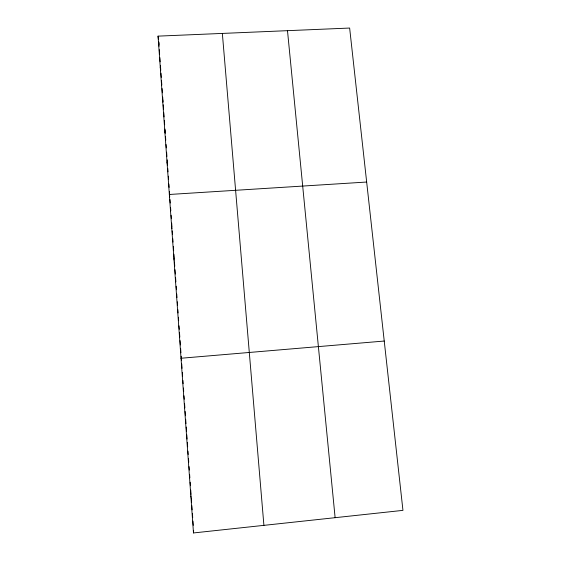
<?xml version="1.0" encoding="UTF-8"?>
<svg xmlns="http://www.w3.org/2000/svg" width="561" height="561" viewBox="0 0 561 561"><rect width="100%" height="100%" fill="white"/><g stroke="black" fill="none" stroke-linecap="round" stroke-linejoin="round"><path stroke-width="0.84" d="M193.482 532.95L158.048 36.135L349.643 28.05L402.952 510.37L193.482 532.95L193.629 530.517M190.922 497.081L191.049 495.889M188.398 461.689L188.629 460.525M384.236 341.039L181.021 358.248L181.371 358.872M366.663 182.037L169.338 194.478L169.745 196.967M173.924 258.74L174.233 260.262M171.617 226.406L171.996 228.509M167.024 161.996L167.48 165.06M164.738 129.928L165.222 133.392M162.48 98.266L163.006 102.284M160.25 67.004L160.726 70.784M158.048 36.135L158.447 39.417M159.051 44.375L158.742 41.886L159.058 46.233M287.491 30.673L335.12 517.684M222.352 33.422L263.908 525.355M159.303 49.705L159.612 54.052M159.864 57.524L160.173 61.871M160.418 65.342L160.734 69.69M160.979 73.154L161.28 77.425M161.526 80.847L161.834 85.125M162.073 88.547L162.381 92.824M162.69 97.095L162.992 101.373M163.237 104.816L163.546 109.15M163.791 112.614L164.107 116.94M164.352 120.405L164.661 124.731M164.969 129.065L165.215 132.529M165.523 136.821L165.768 140.229M166.07 144.5L166.315 147.908M166.617 152.178L166.926 156.442M167.164 159.857L167.473 164.121M167.781 168.419L168.027 171.876M168.335 176.196L168.581 179.653M168.889 183.973L169.134 187.423M169.443 191.743L169.688 195.2M169.997 199.541L170.249 203.033M170.558 207.395L170.81 210.887M171.119 215.249L171.371 218.741M171.68 223.103L171.932 226.595M172.241 230.929L172.486 234.372M172.795 238.67L173.04 242.107M173.349 246.405L173.651 250.704M173.896 254.14L174.205 258.439M174.45 261.889L174.759 266.244M175.011 269.722L175.32 274.077M175.572 277.562L175.881 281.91M176.189 286.264L176.442 289.749M176.75 294.083L176.996 297.519M177.304 301.811L177.549 305.247M177.851 309.539L178.096 312.968M178.405 317.26L178.65 320.696M179.015 325.843L179.268 329.321M179.513 332.799L179.822 337.14M180.074 340.618L180.383 344.966M180.628 348.444L180.937 352.785M181.189 356.263L181.498 360.59M181.743 364.019L182.045 368.311M182.353 372.595L182.598 376.024M182.907 380.316L183.152 383.745M183.454 388.037L183.699 391.466M184.008 395.8L184.26 399.271M184.569 403.618L184.878 407.959M185.13 411.437L185.439 415.778M185.684 419.256L185.993 423.597M186.245 427.061L186.547 431.353M186.792 434.782L187.101 439.074M187.346 442.51L187.655 446.794M187.956 451.086L188.201 454.522M188.51 458.807L188.755 462.264M189.064 466.612L189.316 470.09M189.625 474.431L189.87 477.909M190.179 482.257L190.431 485.735M190.74 490.076L191.049 494.423M191.294 497.873L191.603 502.165M191.848 505.601L192.157 509.9M192.402 513.336L192.711 517.635M192.956 521.071L193.257 525.362"/></g></svg>
